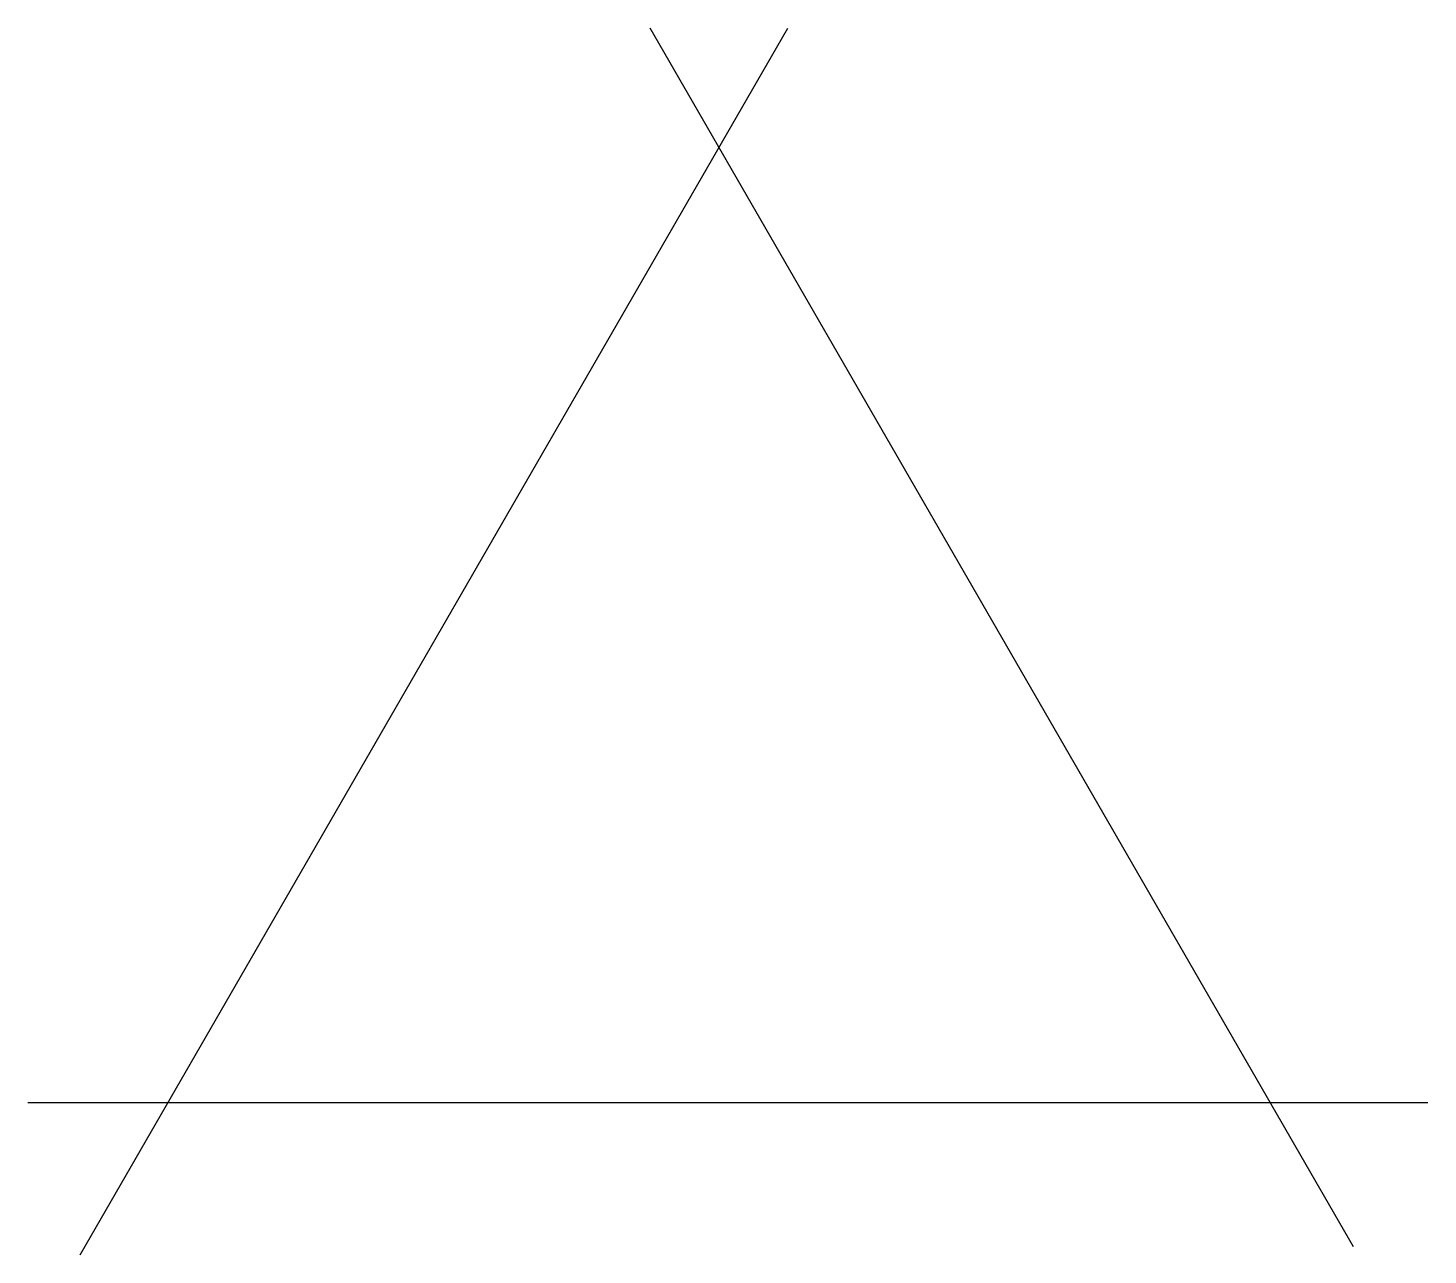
# Model space of a CAD drawing. Header units: millimetres. Extents: x 1.74 to 6.74, y 1.15 to 5.53.
import ezdxf

# ---------------------------------------------------------------- set-up
doc = ezdxf.new("R2010")
doc.units = ezdxf.units.MM
doc.header["$MEASUREMENT"] = 0

msp = doc.modelspace()

# ---------------------------------------------------------------- linework, layer by layer
for p, q in [((1.9287, 1.1526), (4.4569, 5.5317)), ((6.4772, 1.182), (3.9654, 5.5324)), ((1.7429, 1.6969), (6.7429, 1.6969))]:
    msp.add_line(p, q)

doc.saveas('drawing.dxf')
